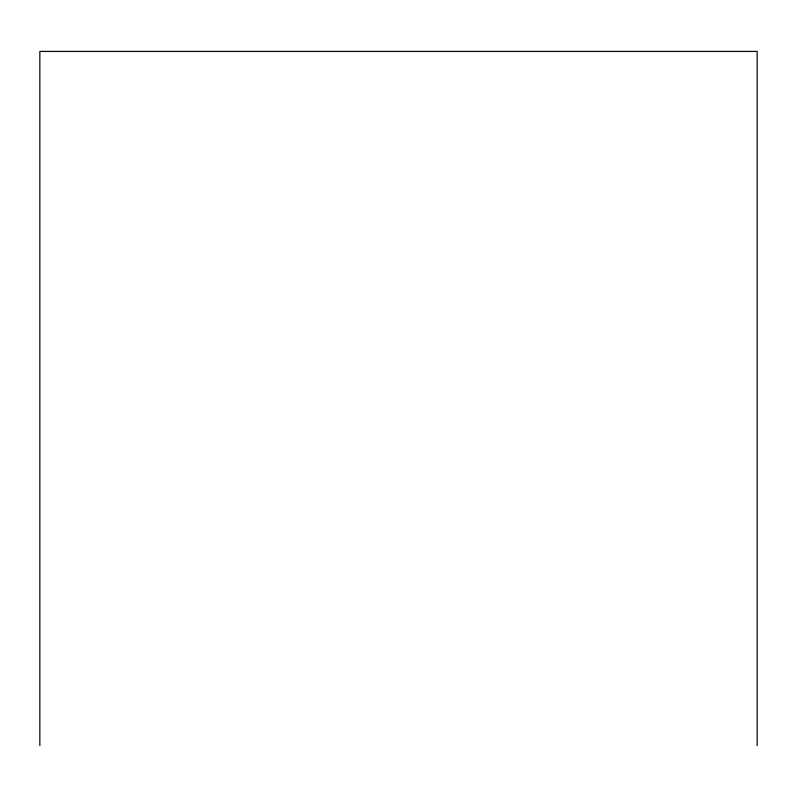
<?xml version="1.0" encoding="UTF-8"?>
<svg xmlns="http://www.w3.org/2000/svg" width="797" height="797" viewBox="0 0 797 797"><rect width="100%" height="100%" fill="white"/><g stroke="black" fill="none" stroke-linecap="round" stroke-linejoin="round"><path stroke-width="1.2" d="M757.15 745.574L757.15 51.426L39.85 51.426L39.85 745.574"/></g></svg>
